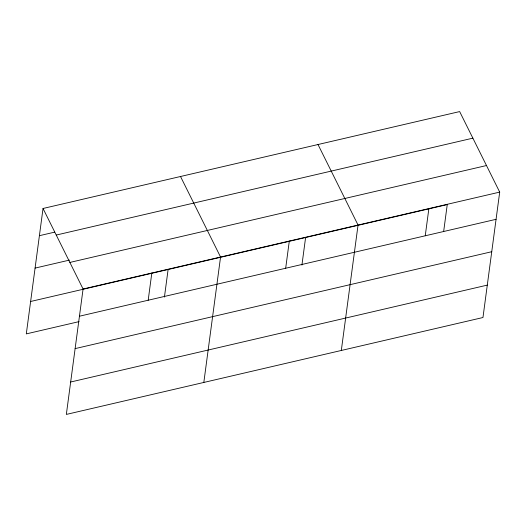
<?xml version="1.0" encoding="UTF-8"?>
<svg xmlns="http://www.w3.org/2000/svg" width="526" height="526" viewBox="0 0 526 526"><rect width="100%" height="100%" fill="white"/><g stroke="black" fill="none" stroke-linecap="round" stroke-linejoin="round"><path stroke-width="0.79" d="M43.033 208.48L83.075 289.011L66.342 414.422L482.967 317.52L499.7 192.108L459.658 111.578L43.033 208.48L26.3 333.892L79.058 321.623M148.187 300.228L151.817 273.02M164.434 297.052L168.11 269.509M203.825 382.441L220.558 257.03L180.517 176.506M285.677 268.247L289.307 241.04M301.924 265.078L305.599 237.528M341.315 350.467L358.048 225.056L318.006 144.525M425.245 235.786L428.874 208.579M443.681 231.322L447.251 204.581L30.626 301.483M39.404 235.687L54.592 232.157M56.249 235.056L472.874 138.154M35.078 268.096L69.452 260.1M69.859 262.435L486.484 165.532M83.075 289.011L499.7 192.108M79.446 316.218L496.071 219.316M75.119 348.62L491.744 251.717M70.668 382.014L487.293 285.112"/></g></svg>
